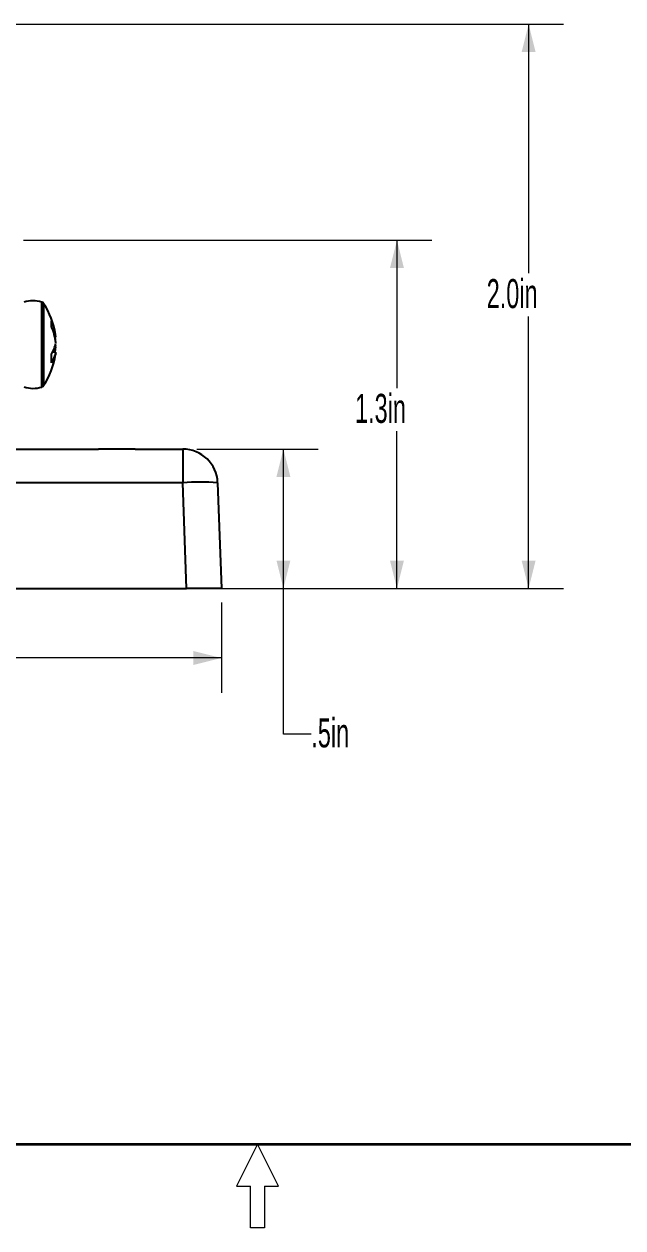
# Model space of a CAD drawing. Header units: inches. Extents: x 0.2 to 16.8, y 0.2 to 10.8.
# Drawn here: x 7.663 to 9.811, y 0.2 to 4.52 of the extents above; entities that cross this region are included whole.
import ezdxf

# ---------------------------------------------------------------- set-up
doc = ezdxf.new("R2010")
doc.units = ezdxf.units.IN
doc.header["$MEASUREMENT"] = 0
doc.styles.add('SLDTEXTSTYLE0', font='TXT', dxfattribs={"width": 0.605})
doc.dimstyles.new('SLDDIMSTYLE0', dxfattribs={"dimtxt": 0.101115, "dimasz": 0.1, "dimexe": 0, "dimexo": 0.0625, "dimgap": 0.025279, "dimtad": 0, "dimtih": 1, "dimtoh": 1, "dimdec": 0, "dimrnd": 1e-09, "dimzin": 12, "dimdsep": 46, "dimtxsty": 'SLDTEXTSTYLE0', "dimsah": 1, "dimcen": 0.09, "dimadec": 0, "dimazin": 3, "dimtfac": 1, "dimtdec": 3, "dimtofl": 0, "dimtmove": 0, "dimatfit": 3, "dimfxl": 1, "dimfrac": 2, "dimtolj": 1, "dimtzin": 12, "dimarcsym": 0})
doc.dimstyles.new('SLDDIMSTYLE1', dxfattribs={"dimtxt": 0.101115, "dimasz": 0.1, "dimexe": 0, "dimexo": 0.0625, "dimgap": 0.025279, "dimtad": 0, "dimtih": 1, "dimtoh": 1, "dimdec": 1, "dimrnd": 1e-09, "dimzin": 12, "dimdsep": 46, "dimtxsty": 'SLDTEXTSTYLE0', "dimsah": 1, "dimcen": 0.09, "dimadec": 0, "dimazin": 3, "dimtfac": 1, "dimtdec": 3, "dimtofl": 0, "dimtmove": 0, "dimatfit": 3, "dimfxl": 1, "dimfrac": 2, "dimtolj": 1, "dimtzin": 12, "dimarcsym": 0})
doc.dimstyles.new('SLDDIMSTYLE2', dxfattribs={"dimtxt": 0.101115, "dimasz": 0.1, "dimexe": 0, "dimexo": 0.0625, "dimgap": 0.025279, "dimtad": 0, "dimtih": 1, "dimtoh": 1, "dimdec": 1, "dimrnd": 1e-09, "dimzin": 4, "dimdsep": 46, "dimtxsty": 'SLDTEXTSTYLE0', "dimsah": 1, "dimcen": 0.09, "dimadec": 0, "dimazin": 1, "dimtfac": 1, "dimtdec": 3, "dimtofl": 0, "dimtmove": 0, "dimatfit": 3, "dimfxl": 1, "dimfrac": 2, "dimtolj": 1, "dimtzin": 12, "dimarcsym": 0})

# ---------------------------------------------------------------- blocks, each defined once
blk = doc.blocks.new('_D')
at = {"color": 7, "linetype": 'Continuous', "lineweight": 18}
for p, q in [((1.3703, 2.4448), (1.3703, 2.1201)), ((8.3703, 2.4448), (8.3703, 2.1201)), ((1.3703, 2.2451), (4.7931, 2.2451)), ((8.3703, 2.2451), (4.9783, 2.2451))]:
    blk.add_line(p, q, dxfattribs=at)
for points in [[(1.3703, 2.2451), (1.4703, 2.2201), (1.4703, 2.2701)], [(8.3703, 2.2451), (8.2703, 2.2701), (8.2703, 2.2201)]]:
    blk.add_solid(points, dxfattribs=at)
at = {"color": 7, "linetype": 'Continuous', "lineweight": 18, "insert": (4.7931, 2.3017), "char_height": 0.10417, "attachment_point": 1, "style": 'SLDTEXTSTYLE0'}
blk.add_mtext('7in', dxfattribs=at)
blk = doc.blocks.new('_D_1')
at = {"color": 7, "linetype": 'Continuous', "lineweight": 18}
for p, q in [((8.2822, 2.9948), (8.718, 2.9948)), ((8.593, 2.4948), (8.593, 2.9948)), ((8.2954, 2.4948), (8.718, 2.4948)), ((8.593, 1.9718), (8.593, 2.4948)), ((8.693, 1.9718), (8.593, 1.9718))]:
    blk.add_line(p, q, dxfattribs=at)
for points in [[(8.593, 2.9948), (8.568, 2.8948), (8.618, 2.8948)], [(8.593, 2.4948), (8.618, 2.5948), (8.568, 2.5948)]]:
    blk.add_solid(points, dxfattribs=at)
at = {"color": 7, "linetype": 'Continuous', "lineweight": 18, "insert": (8.693, 2.0285), "char_height": 0.10417, "attachment_point": 1, "style": 'SLDTEXTSTYLE0'}
blk.add_mtext('.5in', dxfattribs=at)
blk = doc.blocks.new('_D_2')
at = {"color": 7, "linetype": 'Continuous', "lineweight": 18}
for p, q in [((7.6603, 3.7448), (9.1253, 3.7448)), ((9.0003, 3.7448), (9.0003, 3.2139)), ((9.0003, 2.4948), (9.0003, 3.0586)), ((8.1501, 2.4948), (9.1253, 2.4948))]:
    blk.add_line(p, q, dxfattribs=at)
for points in [[(9.0003, 3.7448), (8.9753, 3.6448), (9.0253, 3.6448)], [(9.0003, 2.4948), (9.0253, 2.5948), (8.9753, 2.5948)]]:
    blk.add_solid(points, dxfattribs=at)
at = {"color": 7, "linetype": 'Continuous', "lineweight": 18, "insert": (8.8498, 3.1929), "char_height": 0.10417, "attachment_point": 1, "style": 'SLDTEXTSTYLE0'}
blk.add_mtext('1.3in', dxfattribs=at)
blk = doc.blocks.new('_D_3')
at = {"color": 7, "linetype": 'Continuous', "lineweight": 18}
for p, q in [((6.936, 4.5198), (9.5977, 4.5198)), ((9.4727, 4.5198), (9.4727, 3.6258)), ((9.4727, 2.4948), (9.4727, 3.4705)), ((8.2954, 2.4948), (9.5977, 2.4948))]:
    blk.add_line(p, q, dxfattribs=at)
for points in [[(9.4727, 4.5198), (9.4477, 4.4198), (9.4977, 4.4198)], [(9.4727, 2.4948), (9.4977, 2.5948), (9.4477, 2.5948)]]:
    blk.add_solid(points, dxfattribs=at)
at = {"color": 7, "linetype": 'Continuous', "lineweight": 18, "insert": (9.3222, 3.6048), "char_height": 0.10417, "attachment_point": 1, "style": 'SLDTEXTSTYLE0'}
blk.add_mtext('2.0in', dxfattribs=at)

msp = doc.modelspace()

# ---------------------------------------------------------------- linework, layer by layer
at = {"color": 8, "linetype": 'Continuous', "lineweight": 25}
for p, q in [((7.7258, 3.4964), (7.7258, 3.5222)), ((7.7323, 3.5173), (7.7323, 3.4924)), ((7.7258, 3.2175), (7.7258, 3.4964)), ((7.7323, 3.4924), (7.7323, 3.2223))]:
    msp.add_line(p, q, dxfattribs=at)
at = {"color": 7, "linetype": 'Continuous', "lineweight": 25}
for p, q in [((7.7761, 3.3981), (7.7727, 3.3976)), ((7.7761, 3.397), (7.7739, 3.3967)), ((7.7761, 3.3416), (7.7652, 3.3429)), ((7.7761, 3.3426), (7.7729, 3.343)), ((7.7738, 3.3643), (7.7761, 3.3642)), ((7.7757, 3.3603), (7.7761, 3.3603)), ((1.8112, 2.9948), (7.9295, 2.9948)), ((8.0612, 2.9948), (8.2322, 2.9948)), ((8.2322, 2.9948), (8.2322, 2.8742)), ((8.2322, 2.8742), (1.5085, 2.8742)), ((8.2454, 2.4948), (8.2322, 2.8742)), ((8.3571, 2.8742), (8.3703, 2.4948)), ((1.4953, 2.4948), (8.2454, 2.4948)), ((8.3703, 2.4948), (8.2454, 2.4948))]:
    msp.add_line(p, q, dxfattribs=at)
at = {"color": 7, "linetype": 'Continuous', "lineweight": 35}
msp.add_line((0.5, 0.5), (16.5, 0.5), dxfattribs=at)
at = {"color": 7, "linetype": 'Continuous', "lineweight": 18}
for p, q in [((8.5, 0.5), (8.425, 0.35)), ((8.575, 0.35), (8.5, 0.5)), ((8.425, 0.35), (8.475, 0.35)), ((8.475, 0.2), (8.475, 0.35)), ((8.525, 0.35), (8.575, 0.35)), ((8.525, 0.35), (8.525, 0.2)), ((8.525, 0.2), (8.475, 0.2))]:
    msp.add_line(p, q, dxfattribs=at)
at = {"color": 7, "linetype": 'Continuous', "lineweight": 25, "flags": 128}
for points in [[(7.7761, 3.3642), (7.7752, 3.3692), (7.7751, 3.3698)], [(7.7761, 3.3416), (7.7752, 3.3342), (7.7751, 3.3334)]]:
    msp.add_lwpolyline(points, dxfattribs=at)
at = {"color": 7, "linetype": 'Continuous', "lineweight": 25}
for centre, radius, start, end in [((7.6949, 3.4271), 0.1, 71.9749, 108.7949), ((7.722, 3.5103), 0.0125, 34.1975, 71.9749), ((7.5153, 3.3698), 0.2624, 7.9846, 34.1975), ((7.5958, 3.3811), 0.1811, 5.3865, 24.1884), ((7.6627, 3.4447), 0.0988, 353.8514, 6.1486), ((7.5825, 3.3569), 0.1945, 5.4653, 23.3931), ((7.6754, 3.3907), 0.1018, 327.1796, 351.3579), ((7.5589, 3.3607), 0.218, 4.9114, 9.8043), ((7.5153, 3.3698), 0.2624, 325.8025, 352.0154), ((7.689, 3.3546), 0.088, 324.8329, 351.4884), ((7.5412, 3.3197), 0.2203, 355.8845, 4.1155), ((7.5889, 3.3817), 0.188, 347.818, 354.6762), ((7.5589, 3.379), 0.218, 350.1957, 355.0886), ((7.6949, 3.3126), 0.1, 251.2051, 288.0251), ((7.722, 3.2294), 0.0125, 288.0251, 325.8025), ((8.2322, 2.8698), 0.125, 2, 90), ((8.2946, 1.978), 0.8983, 86.0129, 93.9871)]:
    msp.add_arc(centre, radius, start, end, dxfattribs=at)
msp.add_open_spline([(8.0612, 2.9948), (8.0399, 2.9948), (8.018, 2.9943), (7.9842, 2.9943), (7.973, 2.9944), (7.951, 2.9947), (7.9401, 2.9948), (7.9295, 2.9948)], degree=3, knots=[0, 0, 0, 0, 0.5, 0.5, 0.75, 0.75, 1, 1, 1, 1], dxfattribs=at)

# ---------------------------------------------------------------- dimensions: what is measured, and where the dimension line sits
at = {"color": 7, "linetype": 'Continuous', "lineweight": 18}
for base, p1, p2, dimstyle, picture, middle in [((9.4727, 4.5198), (8.2454, 2.4948), (6.886, 4.5198), 'SLDDIMSTYLE2', '_D_3', (9.4727, 3.5481)), ((9.0002709135, 3.7448241865), (8.1000951602, 2.4948241865), (7.6103496537, 3.7448241865), 'SLDDIMSTYLE1', '_D_2', (9.0002709135, 3.1362328902)), ((8.593, 2.9948), (8.2454, 2.4948), (8.2322, 2.9948), 'SLDDIMSTYLE1', '_D_1', (8.593, 1.9718))]:
    dim = msp.add_linear_dim(base=base, p1=p1, p2=p2, angle=90, dimstyle=dimstyle, dxfattribs=at)
    dim.commit()
    dim.dimension.update_dxf_attribs({"geometry": picture, "text_midpoint": middle, "dimtype": 160})
dim = msp.add_linear_dim(base=(8.3703, 2.2451), p1=(1.3703, 2.4948), p2=(8.3703, 2.4948), dimstyle='SLDDIMSTYLE0', dxfattribs=at)
dim.commit()
dim.dimension.update_dxf_attribs({"geometry": '_D', "text_midpoint": (4.8857, 2.2451), "dimtype": 160})

doc.saveas('drawing.dxf')
